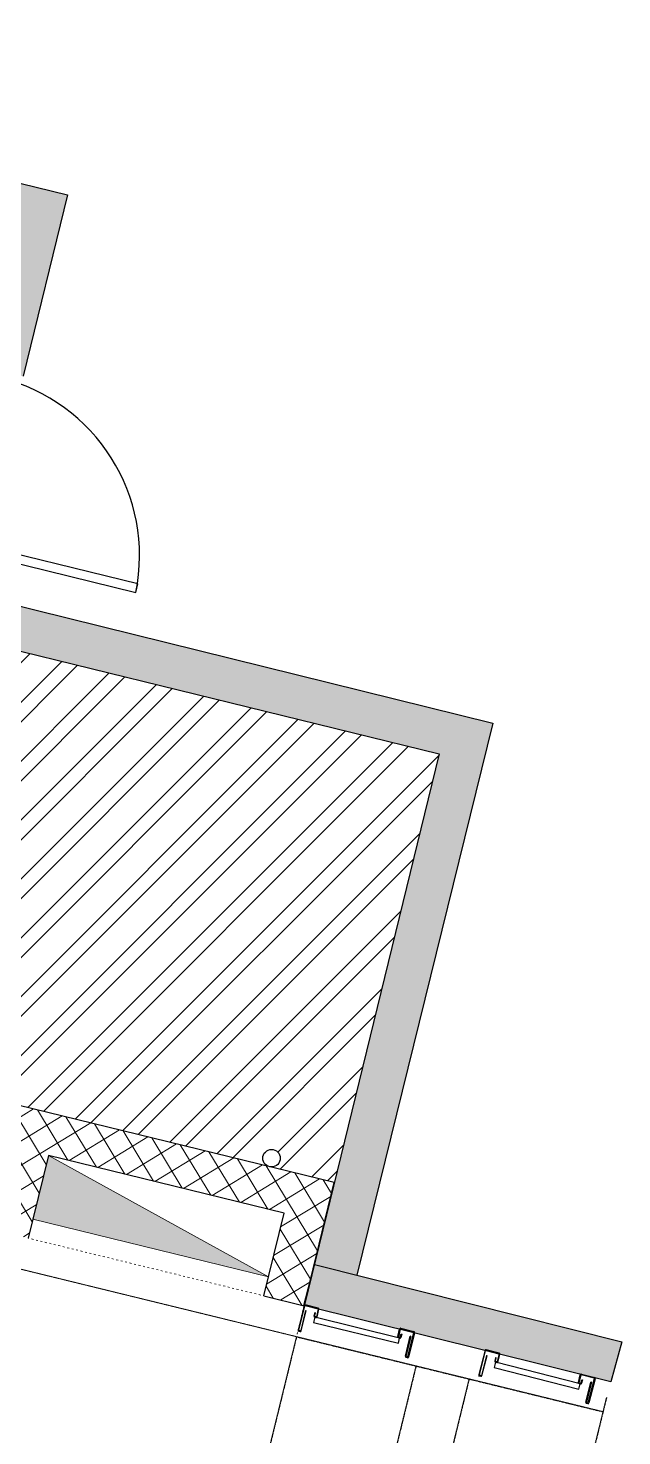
# Model space of a CAD drawing. Header units: millimetres. Extents: x 346472 to 732256, y -34068 to -15883.
# Drawn here: x 518522 to 521239, y -29456 to -23015 of the extents above; entities that cross this region are included whole.
import ezdxf

# ---------------------------------------------------------------- set-up
doc = ezdxf.new("R2010")
doc.units = ezdxf.units.MM
doc.header["$LTSCALE"] = 7
doc.linetypes.add('AED-090-P-CRL2$0$ACAD_ISO03W100', pattern=[30, 12, -18])
doc.linetypes.add('HIDDEN', pattern=[0.375, 0.25, -0.125])
for name, color, linetype in [('1', 1, 'Continuous'), ('1_AVT', 1, 'Continuous'), ('1建筑平面', 7, 'Continuous'), ('AED-090-P-PL02-N$0$0_fsbracket', 1, 'Continuous'), ('WALL', 7, 'Continuous'), ('walls', 7, 'Continuous')]:
    doc.layers.add(name, color=color, linetype=linetype)
doc.layers.add('AED-090-P-CRL2$0$HoseReel', color=1, linetype='Continuous', lineweight=13)
doc.layers.add('EA7 CEILING', color=251, linetype='Continuous', lineweight=9)

# ---------------------------------------------------------------- blocks, each defined once
blk = doc.blocks.new('AED-090-P-PL02-N$0$FS-CURTAIN')
at = {"layer": 'AED-090-P-PL02-N$0$0_fsbracket', "extrusion": (-0.0020012398601688, -0.1527347809346704, 0.9882651879591128)}
for p, q in [((-258.9285583496094, 4.764719009399414, 1.4903574476062), (-260.7480640411377, -109.8596134185791, -16.22833143678701)), ((-257.7484397888184, -109.9070353507995, -16.22958607404735), (-255.9289336204529, 4.717296600341796, 1.489102810345855)), ((-254.4073095321655, 6.175825119018554, 1.717597182880965), (-193.4128985404968, 5.211564064025878, 1.69208615244085)), ((-193.3643789291382, 8.175963401794432, 2.15032749542162), (-254.3597559928894, 9.140238761901855, 2.17583889003032)), ((-191.936933517456, 3.705647945404051, 1.46233801665312), (-192.5016074180603, -31.86741924285889, -4.036565236835713)), ((-189.5019822120666, -31.91484212875366, -4.037820165439541), (-188.9373087882995, 3.658227920532226, 1.461083597900397)), ((195.583420753479, 2.027085781097412, 1.987648909334652), (256.5787973403931, 1.062809467315673, 1.96213729621833)), ((-259.6422429084778, -40.19568729400634, -5.459645455619778), (-259.6892976760864, -43.16011047363281, -5.917887526942934)), ((-247.2516078948975, -15.68184900283813, -1.645980489704683), (-248.7495651245117, -110.0492978096008, -16.23334991299251)), ((-245.7499384880066, -110.0967192649841, -16.23460447741698), (-244.251983165741, -15.72926902770996, -1.647234981293294)), ((-204.2569851875305, -16.36155366897583, -1.663963550933743), (-204.5001091957092, -31.67773675918579, -4.031547051973732)), ((-201.2573609352112, -16.40897560119629, -1.665218188194074), (-204.2569851875305, -16.36155366897583, -1.663963550933743)), ((-201.5004849433899, -31.72515726089478, -4.032801616398202), (-201.2573609352112, -16.40897560119629, -1.665218188194074)), ((-200.0726103782654, -36.19547891616821, -4.720791095161899), (-194.0720057487488, -36.29034328460694, -4.723301025190323)), ((-194.0249495506286, -33.32592153549195, -4.265059099538888), (-200.0249075889587, -33.23106908798218, -4.26254967935435)), ((190.4505052566528, -37.92151212692261, -4.196736296423154), (191.0151805877685, -2.348443508148193, 1.302167175573316)), ((194.0148062705993, -2.395864009857177, 1.300912611148845), (193.4501295089722, -37.96893358230591, -4.197990860847653)), ((200.8799624443054, -42.53414154052734, -4.888490997983367), (194.8793592453003, -42.43927717208862, -4.885981140790818)), ((194.9264154434204, -39.47485446929931, -4.427739142303522), (200.9263730049133, -39.56970834732056, -4.430248635323919)), ((256.5322394371033, -1.901620864868164, 1.503895079228982), (195.5378270149231, -0.93735933303833, 1.52940632817669)), ((202.4490075111389, -38.11119651794434, -4.201754772628647), (202.6921310424805, -22.79501438140869, -1.834171344424532)), ((202.6921310424805, -22.79501438140869, -1.834171344424532), (205.6917548179626, -22.84243583679199, -1.835425908849018)), ((205.6917548179626, -22.84243583679199, -1.835425908849018), (205.4486327171326, -38.15861797332764, -4.203009337053117)), ((244.1887965202332, -117.842161655426, -16.43952288207512), (245.6867547035217, -23.47471332550049, -1.852153385951396)), ((248.6863784790039, -23.52213525772095, -1.853408023211756), (247.1884202957153, -117.8895835876465, -16.44077744649959)), ((256.1872973442078, -118.0318479537964, -16.44454143111647), (258.0068049430847, -3.407514572143553, 1.27414774462025)), ((261.0064301490784, -3.454936027526855, 1.272893107359919), (259.1869215965271, -118.079267501831, -16.44579584986923)), ((260.292742729187, -48.41534233093262, -5.67710994153785), (260.2456851005554, -51.37976503372192, -6.135351867189285)), ((-261.3185858726501, -114.2983431816101, -16.91548536472584), (-250.3199601173401, -114.4722204208374, -16.92008555567534)), ((-250.2729048728943, -111.5077991485595, -16.4618436300239), (-256.2721548080444, -111.4129571914673, -16.45933457401085)), ((259.616274356842, -122.5338058471679, -17.13336806306404), (248.6176495552063, -122.3599276542663, -17.12876772644279)), ((248.6647052764892, -119.395504951477, -16.67052572795546), (254.6639556884766, -119.4903478622436, -16.67303500247615))]:
    blk.add_line(p, q, dxfattribs=at)
for points, elevation in [([(-247.0249241063353, -18.94928637436108), (-244.0249379397882, -18.95749887709598)], 1.263308283724179), ([(248.973210629984, -20.30725939763969), (245.9732216089069, -20.29904740314997)], 1.263308671635291)]:
    blk.add_lwpolyline(points, dxfattribs=dict(at, elevation=elevation))
at = {"layer": 'AED-090-P-PL02-N$0$0_fsbracket', "extrusion": (-0.0020012398601688, -0.1527347809346704, 0.9882651879591128), "elevation": 1.263308507392334}
blk.add_lwpolyline([(200.9186355732746, -40.17580808505935), (-199.0798661248945, -39.08066333811002), (-199.1483103530598, -64.08057155062285), (200.8501894254298, -65.17571535255254)], close=True, dxfattribs=at)
at = {"layer": 'AED-090-P-PL02-N$0$0_fsbracket', "extrusion": (-0.0020012398601688, -0.1527347809346704, 0.9882651879591128)}
for centre, radius, start, end in [((-254.4687736364707, 1.571166552429124, 1.263308530001545), 4.499999555063707, 89.84320578019758, 179.8431809912979), ((-254.4687736364707, 1.571166552429124, 1.263308530001545), 1.500000071090323, 89.84320578019758, 179.8431809912979), ((-193.4690021754706, 1.404156819358628, 1.263308543971665), 1.499999584090056, 359.8430704499402, 89.84320578019758), ((-193.4690035871173, 1.404155359919787, 1.263308588607732), 4.500000391434116, 359.8431809912979, 89.84306919344303), ((195.5295391790888, 0.3391321890559661, 1.263308481710829), 4.500000391434117, 89.84306919344303, 179.843070450338), ((256.5293110981431, 0.1721239394942213, 1.263308688574195), 4.499999555063708, 359.843070450338, 89.84306919344303), ((-199.5675434622231, -34.57928055705615, 1.263308383485893), 4.500000391434116, 179.8431809912979, 269.8430691934431), ((-199.5675434622231, -34.57928053884718, 1.263308501296284), 1.499999954677651, 179.8431809912979, 269.8432057801976), ((-193.5675658156499, -34.59571074155549, 1.263308888718002), 4.499999549273277, 269.8430691934431, 359.8431809912979), ((-193.5675644102505, -34.59570880181104, 1.26330883015751), 1.500000371154608, 269.8430691934431, 359.843070450338), ((195.430977891654, -35.66073297587801, 1.263308516442938), 4.499999549273278, 179.843070450338, 269.8430691934431), ((195.430978343461, -35.66073108489953, 1.263308224170197), 1.500000371154608, 179.843070450338, 269.8430691934431), ((195.5295377362054, 0.3391331857720328, 1.263308810155951), 1.499999584090056, 89.84306919344303, 179.8431809912979), ((201.4309559587976, -35.67715885876638, 1.263308718685383), 4.500000391434117, 269.8430691934431, 359.843070450338), ((201.4309574016809, -35.677159828169, 1.263308566955847), 1.499999954677652, 269.8430691934431, 359.8430704499402), ((256.5293125285318, 0.1721239489117752, 1.263308626806203), 1.500000071090323, 359.843070450338, 89.84306919344303), ((-254.7863624537702, -114.4283982867058, 1.263308474597764), 4.500000691498387, 179.8431809912979, 269.8430691934431), ((-254.7863643297186, -114.4284007220344, 1.263308489131745), 1.500000184218666, 179.8431809912979, 269.8430691934431), ((-248.786388132276, -114.4448294932434, 1.263308896548185), 4.499999555063707, 269.8432057801976, 359.8431809912979), ((-248.786388132276, -114.4448294932434, 1.263308896548185), 1.500000071090323, 269.8432057801976, 359.8431809912979), ((250.2117432726021, -115.8110159623981, 1.263308637400932), 4.499999555063708, 179.843070450338, 269.8430691934431), ((250.2117432726021, -115.8110159623981, 1.263308637400932), 1.500000071090323, 179.843070450338, 269.8430691934431), ((256.2117189557646, -115.827441885261, 1.263308785509508), 4.500000691498388, 269.8432057801976, 359.843070450338), ((256.2117208504549, -115.8274409545807, 1.26330840041243), 1.500000184218666, 269.8432057801976, 359.843070450338)]:
    blk.add_arc(centre, radius, start, end, dxfattribs=at)

msp = doc.modelspace()

# ---------------------------------------------------------------- hatches: boundary and pattern name
at = {"layer": 'AED-090-P-CRL2$0$HoseReel', "extrusion": (0.0001877156293172508, -0.0003395314711855953, 0.9999999247406085)}
h = msp.add_hatch(dxfattribs=at)
h.set_pattern_fill('ANSI37', color=8, scale=29.99999999999992, angle=-191.138750533541, style=0)
h.set_pattern_definition([(211.2472002764611, (519947.4045058605, -28224.70232333006), (49.40917373582313, -81.43277012814441), []), (301.2472002764612, (519947.4045058605, -28224.70232333006), (81.43277012814451, 49.40917373582325), [])])
h.paths.add_polyline_path([(519784.6528643451, -28860.29570310906), (519922.5382104028, -28296.92403705884), (518475.255885284, -27942.70134890515), (518337.3705381769, -28506.07301322578), (518521.9232981165, -28551.24245863607), (518614.6393068474, -28172.42358241531), (519692.8160870456, -28436.30748607302), (519600.1000783343, -28815.12636622585)])
msp.add_hatch(color=256, dxfattribs=at).paths.add_polyline_path([(519621.4960809624, -28727.70662351935), (518543.3193009193, -28463.82271621783), (518614.6393068996, -28172.42358120083)])
at = {"layer": 'EA7 CEILING', "linetype": 'ByBlock', "lineweight": 5}
h = msp.add_hatch(dxfattribs=at)
h.set_pattern_fill('ANSI32', color=253, scale=20)
h.set_pattern_definition([(45, (257889.0355443053, -17022.11444254196), (-134.7038418160373, 134.7038418160373), []), (45, (257978.8381443053, -17022.11444254196), (-134.7038418160373, 134.7038418160373), [])])
edge = h.paths.add_edge_path()
edge.add_line((520402.7635991556, -26334.87024892306), (518013.2896246703, -25750.05050745041))
edge.add_line((518013.2896246703, -25750.05050745041), (518142.6089298427, -25221.67392323678))
edge.add_line((518142.6089298427, -25221.67392323678), (517119.6958671773, -25221.67416826697))
edge.add_line((517119.6958671773, -25221.67416826697), (517119.6958671773, -25750.0488800873))
edge.add_line((517119.6958671773, -25750.0488800873), (517119.6958671772, -25750.0486350571))
edge.add_line((517119.6958671772, -25750.0486350571), (517100.1445132886, -25644.52996853725))
edge.add_arc((516374.1771767414, -25644.52996853727), 725.9673365471535, -90.3536417434392, 1.0800249583553523e-12, ccw=False)
edge.add_line((516369.696380308, -26370.48347682598), (516369.6958671772, -28173.3283550677))
edge.add_arc((516395.829292239, -28101.63562157549), 76.30729939558319, 249.9721975334974, 439.5429694895172)
edge.add_line((516409.6789200639, -28026.59568720613), (517505.891007947, -27819.30411263835))
edge.add_arc((518399.0579398674, -27550.77081115752), 932.6614081649784, 196.7335620174457, 221.8377611250362)
edge.add_arc((518283.5636748417, -27590.87646453186), 821.2176255829386, 225.1296987269865, 275.4311630189014)
edge.add_line((518361.2917447522, -28408.40734206255), (518475.2649439577, -27942.73602344642))
edge.add_line((518475.2649439577, -27942.73602344642), (519626.2909876903, -28224.44970466881))
edge.add_arc((519635.8003216513, -28185.59648642865), 39.99999999999719, 179.9999999999896, 256.2472006928384, ccw=False)
edge.add_arc((519635.8003216513, -28185.59648642864), 40, 0, 180, ccw=False)
edge.add_arc((519635.8003216513, -28185.59648642865), 39.99999999994179, -103.75279930724258, 1.0402345651527867e-11, ccw=False)
edge.add_line((519626.2909876903, -28224.44970466881), (519922.5835476442, -28296.96757940899))
edge.add_line((519922.5835476442, -28296.96757940899), (520402.7635991556, -26334.87024892306))
h.paths.add_polyline_path([(518460.2251140891, -23923.94846531314), (517119.6958671773, -23620.3322996174), (517119.6958671773, -25221.67515590903), (518142.6089298427, -25221.67392323678)])
edge = h.paths.add_edge_path(flags=17)
edge.add_line((517505.891007947, -27819.30411263835), (516409.6789200639, -28026.59568720612))
edge.add_arc((506241.8922770813, -123806.4756705634), 96318.0631805039, 83.16533755184219, 83.94029817037608, ccw=False)
edge.add_arc((518399.0579398691, -27550.77081115337), 932.6614081677336, 196.7335620176613, 221.8377611252467, ccw=False)
at = {"layer": 'walls', "true_color": 0x939598}
h = msp.add_hatch(color=252, dxfattribs=at)
h.dxf.hatch_style = 1
h.paths.add_polyline_path([(505836.3191245675, -18619.15271083463), (505558.7793774412, -18721.27317728571), (506240.1779317926, -20990.32738637186), (506530.9869728974, -27984.54896550072), (506730.7512386033, -27975.97967020656), (506440.0053406567, -20982.02036123522), (511567.4081065429, -22236.94336449242), (511567.4081065429, -22031.04030767902), (506487.5516535476, -20787.7541826799)])
h.paths.add_polyline_path([(511567.4081065429, -22031.04030767902), (511567.4081065429, -22236.94336449242), (518460.2254232633, -23923.94854098296), (518323.196409892, -24483.8244107468), (518304.5109226378, -24560.17011442012), (518401.6440096642, -24583.94328006362), (518498.7770778558, -24607.71652266336), (518702.03764861, -23777.22861019106)])
h.paths.add_polyline_path([(518255.1021326684, -25603.33065382376), (518291.9505555925, -25452.77430283723), (518097.6843815396, -25405.22797155026), (518013.2896246703, -25750.05050745041), (520402.7635991556, -26334.87024892306), (519871.4011275758, -28506.10764982167), (520078.9376154973, -28506.10764982167), (520648.9399999492, -26194.4221183986)])
h.paths.add_polyline_path([(520078.9376154973, -28506.10764982167), (519871.4011275758, -28506.10764982167), (519830.9163695433, -28671.53525434421), (520026.0415601284, -28720.63139428499)])
h.paths.add_polyline_path([(519831.5794715062, -28671.70209977646), (519809.3129596479, -28759.81046017976), (519785.7672091714, -28856.02239986499), (519784.6614537877, -28860.33223276419), (521188.1958420064, -29208.92985007786), (521238.7311727069, -29025.76052059289)])

# ---------------------------------------------------------------- linework, layer by layer
at = {"layer": '1'}
msp.add_circle((519635.8003216513, -28185.59648642864, -0.2808958038316465), 39.99999999999999, dxfattribs=at)
at = {"layer": '1_AVT', "extrusion": (0.0001877156293172508, -0.0003395314711855949, 0.9999999247406086)}
for points, elevation in [([(519784.6528643456, -28860.29570310917), (519922.5382104035, -28296.92403705892), (518475.2558589252, -27942.70145760723), (518337.3705113548, -28506.07312181453)], 106.9244000021853), ([(519600.1000783349, -28815.12636622596), (519692.8160870461, -28436.30748607312), (518614.6393068996, -28172.42358120083), (518521.9232980651, -28551.24245985076)], 106.9244000021852), ([(519600.1000783349, -28815.12636622596), (519784.6528643456, -28860.29570310917)], 106.9244000021853)]:
    msp.add_lwpolyline(points, dxfattribs=dict(at, elevation=elevation))
at = {"layer": '1建筑平面', "color": 8, "linetype": 'HIDDEN'}
for p, q in [((519749.9514417383, -29002.16253670699, -0.4879357857360783), (518901.110101536, -32470.38243076081, -0.4879357857360783)), ((520296.9268942896, -29136.03391484496, 0.03803138755289015), (519474.6252510792, -32495.81716396256, 0.03803138755289015)), ((520539.7596099855, -29195.46683849, 0.03803138755289015), (519754.0322559213, -32405.81382049694, 0.03803138755289015)), ((521168.2490655369, -29281.22871517199, 0.03824027801311508), (520450.4469954697, -32214.04465819325, 0.03824027801311508))]:
    msp.add_line(p, q, dxfattribs=at)
at = {"layer": '1建筑平面', "color": 8, "linetype": 'HIDDEN', "elevation": -0.4879357857360783}
msp.add_lwpolyline([(519749.9514417383, -29002.16253670699), (521152.5329309793, -29345.44214101041)], dxfattribs=at)
at = {"layer": 'AED-090-P-CRL2$0$HoseReel', "extrusion": (0.0001877156293172508, -0.0003395314711855949, 0.9999999247406086)}
for points, elevation in [([(519621.4960802724, -28727.70662433232), (518543.3193005793, -28463.82271760732), (518614.6393060964, -28172.42358247696), (519692.8160870461, -28436.30748607312)], 106.9244000021853), ([(519621.4960809624, -28727.70662351935), (518543.3193009193, -28463.82271621783), (518614.6393068996, -28172.42358120083)], 106.9244000021852)]:
    msp.add_lwpolyline(points, close=True, dxfattribs=dict(at, elevation=elevation))
at = {"layer": 'AED-090-P-CRL2$0$HoseReel', "extrusion": (0.0001877156293172508, -0.0003395314711855949, 0.9999999247406086), "elevation": 106.9244000021852}
msp.add_lwpolyline([(519621.4960799227, -28727.70662375578), (518614.6393068996, -28172.42358120083)], dxfattribs=at)
at = {"layer": 'AED-090-P-CRL2$0$HoseReel', "color": 8, "linetype": 'AED-090-P-CRL2$0$ACAD_ISO03W100', "ltscale": 0.1, "extrusion": (0.0001877156293172508, -0.0003395314711855949, 0.9999999247406086), "elevation": 106.9244000021853}
msp.add_lwpolyline([(519586.0717092338, -28811.69291860097), (518521.9232982919, -28551.24245892442)], dxfattribs=at)
at = {"layer": 'AED-090-P-CRL2$0$HoseReel', "color": 8, "linetype": 'HIDDEN', "extrusion": (0.0002144597424573502, -0.000323304494680488, 0.9999999247406086), "elevation": 120.9541564909685}
msp.add_lwpolyline([(519749.9379084086, -29002.12487050275), (518302.6546794074, -28647.89944582071)], dxfattribs=at)
at = {"layer": 'AED-090-P-CRL2$0$HoseReel', "color": 8, "linetype": 'AED-090-P-CRL2$0$ACAD_ISO03W100', "ltscale": 0.1, "extrusion": (0.0002144597424573502, -0.000323304494680488, 0.9999999247406086), "elevation": 120.3540344829719}
msp.add_lwpolyline([(519784.5370022365, -28860.75495674162), (519749.9395939546, -29002.12514144189)], dxfattribs=at)
at = {"layer": 'WALL'}
for points, elevation in [([(506487.5516535476, -20787.7541826799), (518702.03764861, -23777.22861019106)], 0.3192262054779487), ([(518702.03764861, -23777.22861019106), (518498.7770778558, -24607.71652266336)], 0.3192262054779487), ([(518255.1021326684, -25603.33065382376), (520648.9399999492, -26194.42211839859)], 0.3192262054779487), ([(518013.2896256098, -25750.05050768033), (520402.7635991556, -26334.87024892306)], 0.3192262054779487), ([(520648.9399999492, -26194.42211839859), (520026.0415601284, -28720.63139428499)], 0.3192262054779487), ([(520402.7635991556, -26334.87024892306), (519785.7672091714, -28856.02239986499)], 0.3192262054779487), ([(519831.5794715062, -28671.70209977646), (521238.7311727069, -29025.76052059289), (521188.1958420064, -29208.92985007786), (519783.9537820371, -28860.15646743336), (519831.5794715062, -28671.70209977646)], 0.03824027801311508)]:
    msp.add_lwpolyline(points, dxfattribs=dict(at, elevation=elevation))
at = {"layer": 'WALL', "elevation": 0.3192262054779487}
msp.add_lwpolyline([(519023.9667554836, -25557.80897885106), (518211.9341478292, -25359.06531453466), (518202.4248815718, -25397.91854934524), (519014.4574891129, -25596.66221412481)], close=True, dxfattribs=at)
at = {"layer": 'WALL'}
msp.add_arc((518194.6663915397, -25427.91288423657, 0.3192262054779771), 836.9789603078186, 348.3684572784753, 76.21954472083927, dxfattribs=at)

# ---------------------------------------------------------------- block references
at = {"layer": '1建筑平面', "linetype": 'Continuous'}
for p, rotation in [((520036.0547998234, -28922.52624525975, -1.936652824763376), 347.1579866366949), ((520863.3292389656, -29130.37192017516, -1.936652824763376), 346.5485193245139)]:
    msp.add_blockref('AED-090-P-PL02-N$0$FS-CURTAIN', p, dxfattribs=dict(at, rotation=rotation))

doc.saveas('drawing.dxf')
